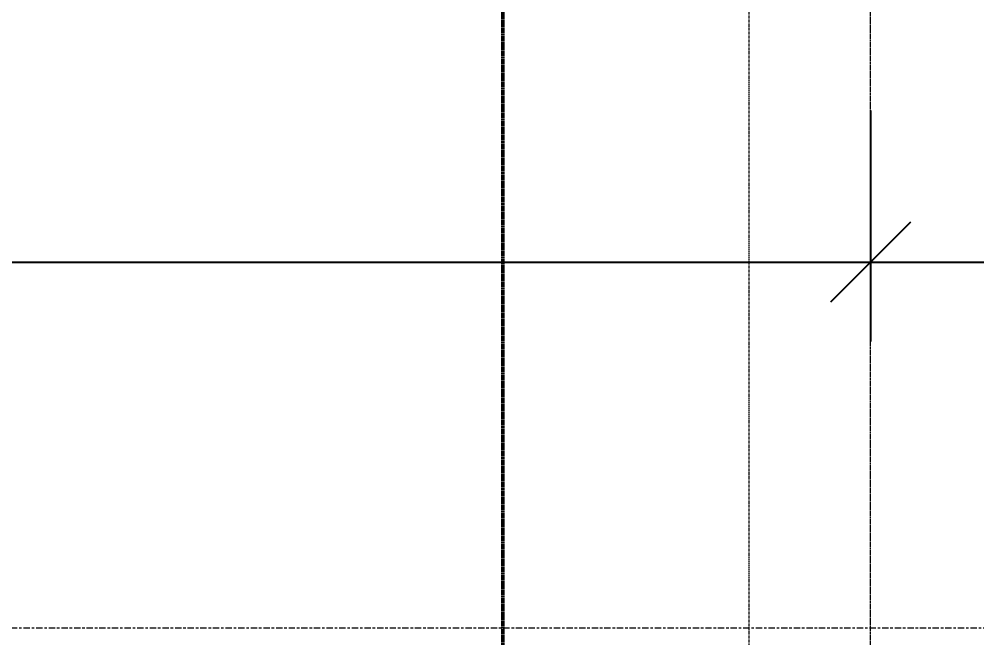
# Model space of a CAD drawing. Header units: millimetres. Extents: x -187664 to 435448, y -313239 to 299894.
# Drawn here: x 122732 to 125141, y -292972 to -291415 of the extents above; entities that cross this region are included whole.
import ezdxf

# ---------------------------------------------------------------- set-up
doc = ezdxf.new("R2010")
doc.units = ezdxf.units.MM
for name, pattern in [('Centre', [31.75, 6.35, -4.7625, 15.875, -4.7625]), ('DPA_Grid _ Level 100', [10, 5.5, -1.6, 1.3, -1.6]), ('DPA_Hidden 50', [3, 2, -1])]:
    doc.linetypes.add(name, pattern=pattern)
for name, color, linetype, lineweight in [('A-ANNO-DIMS', 7, 'Continuous', 9), ('A-ANNO-SYMB', 7, 'Continuous', 9), ('A-DETL', 7, 'Continuous', 70), ('A-FLOR-LEVL', 7, 'Continuous', 35), ('S-GRID', 7, 'Continuous', 0)]:
    doc.layers.add(name, color=color, linetype=linetype, lineweight=lineweight)
doc.styles.add('Arial_2', font='arial.ttf', dxfattribs={"height": 300})
doc.dimstyles.new('DPA-DIM-3_0_T-T', dxfattribs={"dimscale": 304.8, "dimtxt": 306.07782, "dimasz": 0.656168, "dimexe": 0.656168, "dimexo": 0.0625, "dimgap": 0.164042, "dimtad": 1, "dimdec": 0, "dimzin": 0, "dimdsep": 46, "dimtxsty": 'Arial_2', "dimblk1": 'OBLIQUE', "dimblk2": 'OBLIQUE', "dimsah": 1, "dimcen": 0.09, "dimdle": 0.656168, "dimclrd": 7, "dimclre": 7, "dimclrt": 7, "dimadec": 8, "dimazin": 0, "dimtfac": 1, "dimtdec": 4, "dimtix": 1, "dimtmove": 0, "dimatfit": 3, "dimfxl": 1.312336, "dimfxlon": 1, "dimtvp": 1, "dimtolj": 1, "dimtzin": 0, "dimarcsym": 2})

# ---------------------------------------------------------------- blocks, each defined once
blk = doc.blocks.new('_Oblique')
at = {"color": 7, "linetype": 'ByBlock', "lineweight": -2}
blk.add_line((-0.5, -0.5), (0.5, 0.5), dxfattribs=at)
blk = doc.blocks.new('*D3766')
at = {"layer": 'A-ANNO-DIMS', "color": 7, "lineweight": -2, "transparency": 16777216}
for p, q in [((124873.4, -291645.4), (124873.4, -292226.3)), ((116917.9, -292059.9), (116917.9, -291826.3)), ((116717.9, -292026.3), (125073.4, -292026.3))]:
    blk.add_line(p, q, dxfattribs=at)
at = {"layer": 'A-ANNO-DIMS', "color": 7, "lineweight": -2, "transparency": 16777216, "xscale": 200, "yscale": 200, "zscale": 200, "rotation": 180}
blk.add_blockref('_Oblique', (116917.9, -292026.3), dxfattribs=at)
at = {"layer": 'A-ANNO-DIMS', "color": 7, "lineweight": -2, "transparency": 16777216, "xscale": 200, "yscale": 200, "zscale": 200}
blk.add_blockref('_Oblique', (124873.4, -292026.3), dxfattribs=at)
at = {"layer": 'A-ANNO-DIMS', "color": 7, "transparency": 16777216, "insert": (120895.6, -291823.1), "char_height": 300, "width": 1107.531, "attachment_point": 5, "style": 'Arial_2'}
blk.add_mtext('\\A1;7956', dxfattribs=at)
blk = doc.blocks.new('*D3767')
at = {"layer": 'A-ANNO-DIMS', "color": 7, "lineweight": -2, "transparency": 16777216}
for p, q in [((124873.4, -291645.4), (124873.4, -292226.3)), ((126857.9, -291645.4), (126857.9, -292226.3)), ((124673.4, -292026.3), (127057.9, -292026.3))]:
    blk.add_line(p, q, dxfattribs=at)
at = {"layer": 'A-ANNO-DIMS', "color": 7, "lineweight": -2, "transparency": 16777216, "xscale": 200, "yscale": 200, "zscale": 200, "rotation": 180}
blk.add_blockref('_Oblique', (124873.4, -292026.3), dxfattribs=at)
at = {"layer": 'A-ANNO-DIMS', "color": 7, "lineweight": -2, "transparency": 16777216, "xscale": 200, "yscale": 200, "zscale": 200}
blk.add_blockref('_Oblique', (126857.9, -292026.3), dxfattribs=at)
at = {"layer": 'A-ANNO-DIMS', "color": 7, "transparency": 16777216, "insert": (125865.7, -291823.1), "char_height": 300, "width": 1107.531, "attachment_point": 5, "style": 'Arial_2'}
blk.add_mtext('\\A1;1985', dxfattribs=at)

msp = doc.modelspace()

# ---------------------------------------------------------------- linework, layer by layer
at = {"layer": 'A-ANNO-SYMB', "color": 7, "linetype": 'DPA_Hidden 50', "lineweight": 50}
msp.add_line((123948.409, -286834.783), (123948.409, -296081.013), dxfattribs=at)
at = {"layer": 'A-DETL', "color": 7, "linetype": 'DPA_Hidden 50', "lineweight": 9}
msp.add_line((124873.409, -293172.043), (124873.409, -277096.753), dxfattribs=at)
at = {"layer": 'A-FLOR-LEVL', "color": 7, "linetype": 'Centre', "lineweight": 9}
msp.add_line((80346.074, -292946.753), (141931.854, -292946.753), dxfattribs=at)
at = {"layer": 'S-GRID', "color": 7, "linetype": 'DPA_Grid _ Level 100'}
msp.add_line((124567.88, -309692.504), (124567.88, -276432.385), dxfattribs=at)

# ---------------------------------------------------------------- dimensions: what is measured, and where the dimension line sits
at = {"layer": 'A-ANNO-DIMS', "color": 7}
for base, p1, p2, override, picture, middle in [((124873.409, -292026.308), (116917.88, -292078.954), (124873.409, -291626.308), {"dimpost": '<>', "dimclrd": 7, "dimclre": 7, "dimclrt": 7, "dimfxl": 7968.395538}, '*D3766', (120895.644, -291823.136)), ((126857.908831927, -292026.308090813), (124873.408831927, -291626.308090813), (126857.908831927, -291626.308090813), {"dimpost": '<>', "dimclrd": 7, "dimclre": 7, "dimclrt": 7, "dimfxl": 1984.5}, '*D3767', (125865.658831927, -291823.136194496))]:
    dim = msp.add_linear_dim(base=base, p1=p1, p2=p2, dimstyle='DPA-DIM-3_0_T-T', override=override, dxfattribs=at)
    dim.commit()
    dim.dimension.update_dxf_attribs({"geometry": picture, "text_midpoint": middle})

doc.saveas('drawing.dxf')
